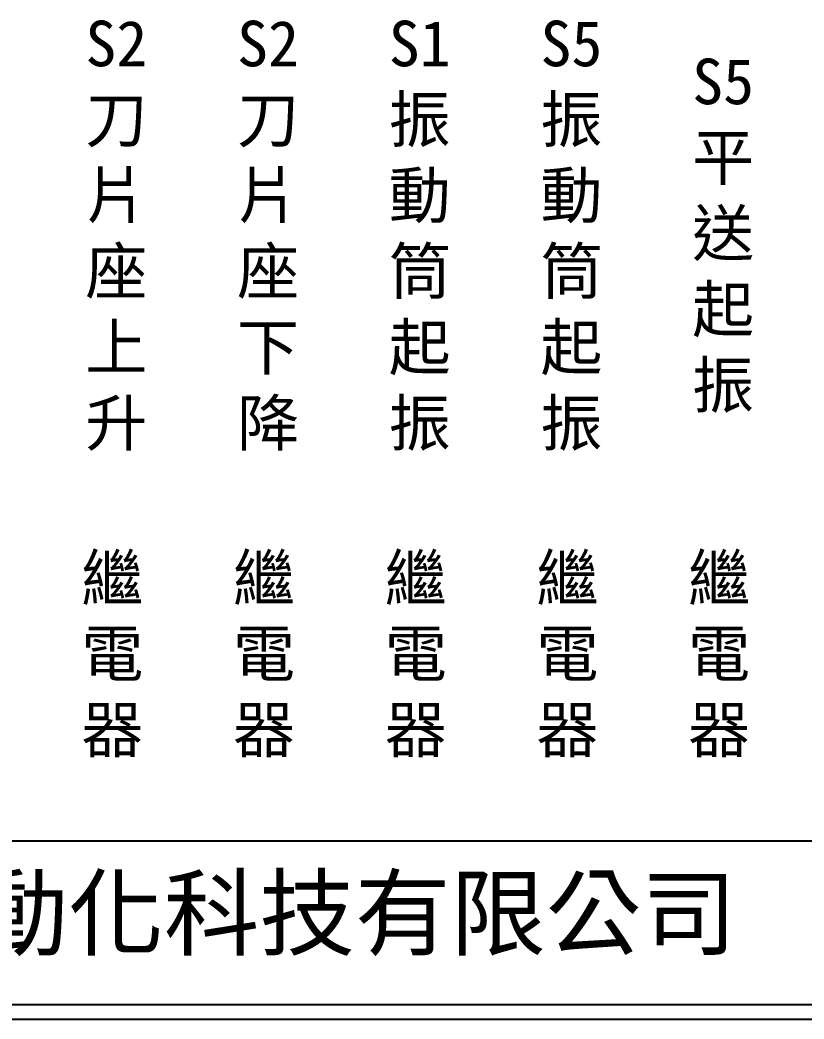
# Model space of a CAD drawing. Extents: x 889 to 1176, y 251 to 455.
# Drawn here: x 956.3 to 1023.5, y 251.2 to 336.8 of the extents above; entities that cross this region are included whole.
import ezdxf

# ---------------------------------------------------------------- set-up
doc = ezdxf.new("R2010")
doc.units = 0
doc.layers.add('圖框層', color=7, linetype='CONTINUOUS')
doc.layers.add('標尺寸層', color=3, linetype='CONTINUOUS')
doc.styles.add('CNS', font='romanc.shx', dxfattribs={"bigfont": 'chineset.shx'})
doc.styles.add('STSL', font='kaiu.ttf')

msp = doc.modelspace()

# ---------------------------------------------------------------- linework, layer by layer
at = {"layer": '圖框層', "color": 7}
for p, q in [((890.321, 266.445), (1174.821, 266.445)), ((890.321, 252.445), (1174.821, 252.445)), ((889.071, 251.195), (1176.071, 251.195))]:
    msp.add_line(p, q, dxfattribs=at)

# ---------------------------------------------------------------- texts
at = {"layer": '圖框層', "color": 7, "style": 'STSL'}
msp.add_text('泓陞自動化科技有限公司', height=6, dxfattribs=at).set_placement((927.675, 257.271))
at = {"layer": '標尺寸層', "color": 7, "char_height": 3.9, "attachment_point": 5, "style": 'CNS'}
for s, insert, width in [('{\\fDFKai-SB|b0|i0|c136|p65;S2刀片座上升}', (964.524, 318.286), 2.84806), ('{\\fDFKai-SB|b0|i0|c136|p65;S2刀片座下降}', (977.524, 318.286), 2.84806), ('{\\fDFKai-SB|b0|i0|c136|p65;S1振動筒起振}', (990.524, 318.286), 2.84806), ('{\\fDFKai-SB|b0|i0|c136|p65;S5振動筒起振}', (1003.524, 318.286), 2.84806), ('{\\fDFKai-SB|b0|i0|c136|p65;S5平送起振}', (1016.524, 318.286), 2.84806), ('{\\fDFKai-SB|b0|i0|c136|p65;繼電器}', (964.179, 282.274), 8.6627), ('{\\fDFKai-SB|b0|i0|c136|p65;繼電器}', (977.179, 282.274), 8.6627), ('{\\fDFKai-SB|b0|i0|c136|p65;繼電器}', (990.179, 282.274), 8.6627), ('{\\fDFKai-SB|b0|i0|c136|p65;繼電器}', (1003.179, 282.274), 8.6627), ('{\\fDFKai-SB|b0|i0|c136|p65;繼電器}', (1016.179, 282.274), 8.6627)]:
    msp.add_mtext(s, dxfattribs=dict(at, insert=insert, width=width))

doc.saveas('drawing.dxf')
